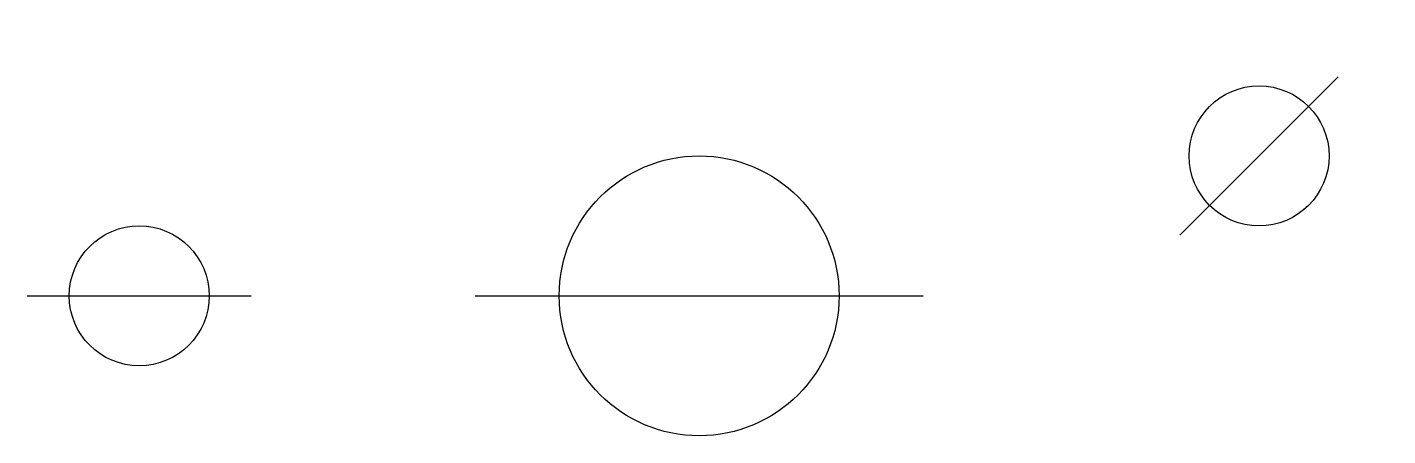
# Model space of a CAD drawing. Header units: metres. Extents: x 12 to 109.2, y 10 to 39.2.
import ezdxf

# ---------------------------------------------------------------- set-up
doc = ezdxf.new("R2010")
doc.units = ezdxf.units.M

# ---------------------------------------------------------------- blocks, each defined once
blk = doc.blocks.new('HOLE')
blk.add_line((-8, 0), (8, 0))
blk.add_circle((0, 0), 5)

msp = doc.modelspace()

# ---------------------------------------------------------------- block references
at = {"rotation": 45}
msp.add_blockref('HOLE', (100, 30), dxfattribs=at)
at = {"xscale": 2, "yscale": 2}
msp.add_blockref('HOLE', (60, 20), dxfattribs=at)
msp.add_blockref('HOLE', (20, 20))

doc.saveas('drawing.dxf')
